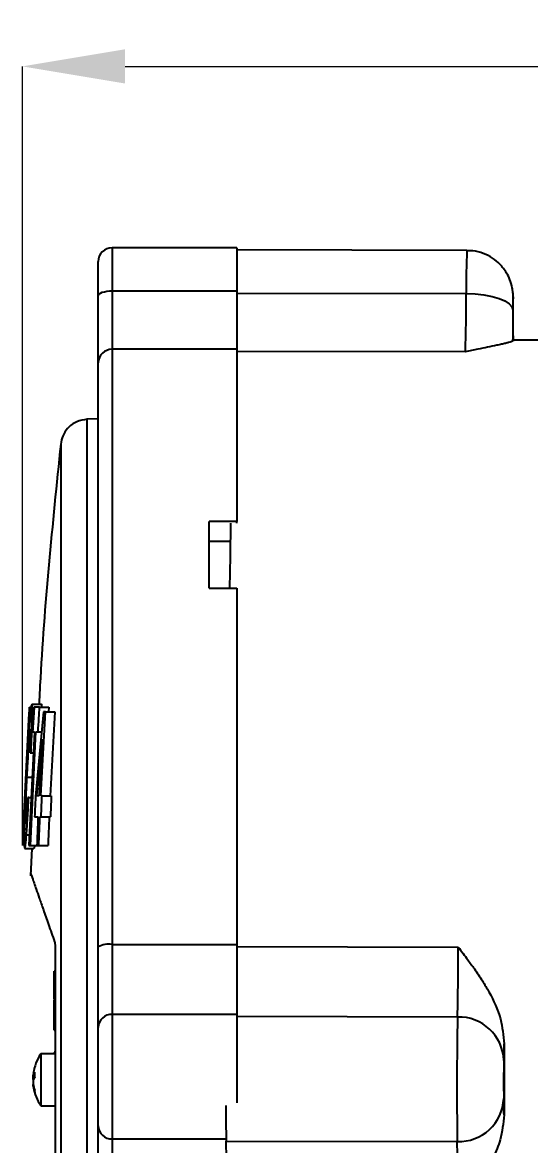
# Model space of a CAD drawing. Header units: millimetres. Extents: x 2454 to 4226, y 715 to 1968.
# Drawn here: x 2793.4 to 2842.8, y 1749.8 to 1859.1 of the extents above; entities that cross this region are included whole.
import ezdxf

# ---------------------------------------------------------------- set-up
doc = ezdxf.new("R2010")
doc.units = ezdxf.units.MM
doc.layers.add('标注', color=3, linetype='Continuous', lineweight=13)
doc.styles.add('SLDTEXTSTYLE1', font='txt.shx', dxfattribs={"width": 0.7, "bigfont": 'gbcbig.shx'})
doc.dimstyles.new('SLDDIMSTYLE12$0', dxfattribs={"dimtxt": 12, "dimasz": 10, "dimexe": 0, "dimexo": 0.0625, "dimgap": 0.875, "dimtad": 1, "dimdec": 1, "dimlfac": 1.8, "dimrnd": 1e-09, "dimzin": 12, "dimdsep": 46, "dimtxsty": 'SLDTEXTSTYLE1', "dimcen": 0.09, "dimdle": 8.16, "dimclrd": 3, "dimclre": 3, "dimadec": 0, "dimazin": 3, "dimtfac": 1, "dimtdec": 1, "dimtofl": 0, "dimtmove": 0, "dimatfit": 3, "dimfxl": 0, "dimfrac": 2, "dimtolj": 1, "dimlwd": 5, "dimlwe": 5, "dimarcsym": 0})

# ---------------------------------------------------------------- blocks, each defined once
blk = doc.blocks.new('*D56')
at = {"layer": 'Defpoints', "color": 0, "transparency": 16777216}
for p in [(3032.64, 1924.43), (3032.64, 1854.79), (2793.43, 1778.9)]:
    blk.add_point(p, dxfattribs=at)
at = {"layer": '标注', "color": 3, "linetype": 'Continuous', "lineweight": 5, "transparency": 16777216}
for p, q in [((3032.64, 1924.37), (3032.64, 1854.79)), ((2803.43, 1854.79), (3022.64, 1854.79))]:
    blk.add_line(p, q, dxfattribs=at)
at = {"layer": '标注', "color": 3, "lineweight": 5, "transparency": 16777216}
blk.add_line((2793.43, 1778.96), (2793.43, 1854.79), dxfattribs=at)
at = {"layer": '标注', "color": 3, "transparency": 16777216}
for points in [[(2803.43, 1856.46), (2803.43, 1853.12), (2793.43, 1854.79)], [(3022.64, 1856.46), (3022.64, 1853.12), (3032.64, 1854.79)]]:
    blk.add_solid(points, dxfattribs=at)
at = {"layer": '标注', "color": 0, "transparency": 16777216, "insert": (2913.04, 1869.38), "char_height": 12, "attachment_point": 5, "style": 'SLDTEXTSTYLE1'}
blk.add_mtext('\\A1;{\\H2.28571x;290}', dxfattribs=at)

msp = doc.modelspace()

# ---------------------------------------------------------------- linework, layer by layer
at = {"color": 7, "linetype": 'Continuous', "lineweight": 25}
for p, q in [((2814.309, 1837.126), (2802.159, 1837.126)), ((2802.159, 1837.126), (2802.159, 1832.924)), ((2814.309, 1837.126), (2814.309, 1832.924)), ((2836.708, 1836.867), (2814.309, 1836.915)), ((2800.809, 1832.449), (2800.809, 1835.776)), ((2802.159, 1832.924), (2802.159, 1827.234)), ((2802.159, 1832.924), (2814.309, 1832.924)), ((2814.309, 1832.924), (2814.309, 1827.234)), ((2800.809, 1825.906), (2800.809, 1832.449)), ((2814.309, 1832.713), (2836.639, 1832.665)), ((2890.687, 1828.021), (2841.19, 1828.127)), ((2802.159, 1827.234), (2802.159, 1769.277)), ((2814.309, 1827.234), (2802.159, 1827.234)), ((2814.309, 1827.234), (2814.309, 1810.45)), ((2836.559, 1826.975), (2814.309, 1827.023)), ((2800.809, 1769.035), (2800.809, 1825.906)), ((2800.809, 1820.477), (2799.696, 1820.419)), ((2799.696, 1820.419), (2799.696, 1692.372)), ((2814.309, 1810.45), (2811.609, 1810.45)), ((2811.609, 1803.957), (2811.609, 1810.45)), ((2814.309, 1810.296), (2814.309, 1810.45)), ((2811.609, 1808.551), (2813.658, 1808.551)), ((2811.609, 1803.957), (2814.309, 1803.957)), ((2814.309, 1803.957), (2814.309, 1769.277)), ((2794.106, 1792.396), (2794.051, 1791.496)), ((2794.131, 1792.396), (2794.29, 1792.396)), ((2794.355, 1792.689), (2795.257, 1792.689)), ((2795.095, 1792.396), (2794.569, 1792.396)), ((2795.095, 1792.396), (2795.998, 1792.396)), ((2795.998, 1792.396), (2795.97, 1791.937)), ((2794.404, 1792.157), (2794.555, 1792.157)), ((2795.466, 1791.937), (2794.722, 1784.028)), ((2795.229, 1783.762), (2795.67, 1791.937)), ((2795.67, 1791.937), (2796.574, 1791.937)), ((2796.574, 1791.937), (2796.133, 1783.762)), ((2794.032, 1791.134), (2793.484, 1780.157)), ((2793.495, 1780.157), (2794.044, 1791.134)), ((2794.465, 1790.652), (2794.38, 1790.652)), ((2794.598, 1789.976), (2794.066, 1778.896)), ((2794.201, 1778.896), (2794.732, 1789.976)), ((2794.951, 1789.976), (2795.281, 1789.976)), ((2794.264, 1787.932), (2794.499, 1787.932)), ((2793.871, 1785.549), (2794.385, 1785.549)), ((2794.045, 1783.588), (2794.291, 1783.588)), ((2795.339, 1783.762), (2796.242, 1783.762)), ((2795.246, 1781.709), (2796.15, 1781.709)), ((2793.466, 1779.796), (2793.431, 1778.896)), ((2793.82, 1779.961), (2794.117, 1779.961)), ((2793.649, 1778.611), (2794.55, 1778.611)), ((2794.201, 1778.896), (2795.021, 1778.896)), ((2794.357, 1778.611), (2794.226, 1775.944)), ((2795.021, 1778.896), (2795.925, 1778.896)), ((2796.601, 1768.668), (2796.601, 1745.268)), ((2800.809, 1761.198), (2800.809, 1769.035)), ((2802.159, 1769.277), (2802.159, 1762.462)), ((2802.159, 1769.277), (2814.309, 1769.277)), ((2814.309, 1769.277), (2814.309, 1762.462)), ((2814.309, 1769.065), (2835.86, 1769.019)), ((2796.601, 1766.663), (2796.511, 1766.663)), ((2796.511, 1766.639), (2796.511, 1766.663)), ((2796.511, 1766.639), (2796.601, 1766.639)), ((2796.511, 1766.395), (2796.511, 1766.639)), ((2796.601, 1766.395), (2796.511, 1766.395)), ((2796.511, 1766.225), (2796.511, 1766.395)), ((2796.601, 1766.225), (2796.511, 1766.225)), ((2796.511, 1765.787), (2796.511, 1766.225)), ((2796.601, 1765.787), (2796.511, 1765.787)), ((2796.511, 1765.349), (2796.511, 1765.787)), ((2796.601, 1765.349), (2796.511, 1765.349)), ((2796.511, 1764.472), (2796.511, 1765.349)), ((2796.601, 1764.472), (2796.511, 1764.472)), ((2796.511, 1764.034), (2796.511, 1764.472)), ((2796.601, 1764.034), (2796.511, 1764.034)), ((2796.601, 1763.961), (2796.511, 1763.961)), ((2796.601, 1763.815), (2796.511, 1763.815)), ((2796.601, 1763.767), (2796.511, 1763.767)), ((2796.511, 1763.547), (2796.511, 1763.767)), ((2796.601, 1763.547), (2796.511, 1763.547)), ((2796.511, 1763.231), (2796.511, 1763.547)), ((2796.601, 1763.231), (2796.511, 1763.231)), ((2796.511, 1763.085), (2796.511, 1763.231)), ((2796.601, 1763.085), (2796.511, 1763.085)), ((2796.511, 1762.16), (2796.511, 1763.085)), ((2796.601, 1762.16), (2796.511, 1762.16)), ((2802.159, 1762.462), (2802.159, 1750.329)), ((2814.309, 1762.462), (2802.159, 1762.462)), ((2814.309, 1762.462), (2814.309, 1753.848)), ((2835.788, 1762.204), (2814.309, 1762.25)), ((2796.601, 1761.381), (2796.511, 1761.381)), ((2796.511, 1761.187), (2796.511, 1761.381)), ((2796.601, 1761.187), (2796.511, 1761.187)), ((2796.511, 1761.041), (2796.511, 1761.187)), ((2796.511, 1761.041), (2796.601, 1761.041)), ((2796.511, 1760.992), (2796.511, 1761.041)), ((2796.601, 1760.992), (2796.511, 1760.992)), ((2796.511, 1760.919), (2796.511, 1760.992)), ((2796.511, 1760.919), (2796.601, 1760.919)), ((2800.809, 1751.593), (2800.809, 1761.198)), ((2796.601, 1758.605), (2795.213, 1758.605)), ((2795.213, 1758.605), (2795.213, 1753.565)), ((2796.601, 1758.768), (2796.511, 1758.768)), ((2796.601, 1758.751), (2796.511, 1758.751)), ((2796.511, 1758.734), (2796.511, 1758.751)), ((2796.601, 1758.734), (2796.511, 1758.734)), ((2796.511, 1758.682), (2796.511, 1758.734)), ((2796.601, 1758.682), (2796.511, 1758.682)), ((2796.511, 1758.605), (2796.511, 1758.682)), ((2794.472, 1756.52), (2794.618, 1756.52)), ((2794.482, 1756.541), (2794.618, 1756.541)), ((2794.482, 1756.481), (2794.618, 1756.481)), ((2797.152, 1756.396), (2797.152, 1694.784)), ((2794.487, 1755.65), (2794.472, 1755.65)), ((2794.515, 1756.129), (2794.482, 1756.129)), ((2794.515, 1755.483), (2794.482, 1755.483)), ((2795.213, 1753.565), (2796.601, 1753.565)), ((2800.809, 1743.756), (2800.809, 1751.593)), ((2802.159, 1750.329), (2802.159, 1743.514)), ((2802.159, 1750.329), (2813.259, 1750.329)), ((2813.264, 1750.12), (2835.762, 1750.072))]:
    msp.add_line(p, q, dxfattribs=at)
at = {"color": 7, "linetype": 'Continuous', "lineweight": 25, "flags": 128}
for points in [[(2800.809, 1832.449), (2800.835, 1832.542), (2800.912, 1832.631), (2801.037, 1832.713), (2801.205, 1832.785), (2801.409, 1832.844), (2801.643, 1832.888), (2801.896, 1832.915), (2802.159, 1832.924)], [(2836.639, 1832.665), (2837.518, 1832.633), (2838.364, 1832.541), (2839.146, 1832.393), (2839.832, 1832.195), (2840.398, 1831.954), (2840.82, 1831.68), (2841.083, 1831.382), (2841.177, 1831.073)], [(2841.214, 1831.073), (2841.212, 1831.594), (2841.209, 1832.005), (2841.204, 1832.267), (2841.199, 1832.357), (2841.193, 1832.267), (2841.187, 1832.005), (2841.181, 1831.594), (2841.177, 1831.073)], [(2841.177, 1831.073), (2841.175, 1830.674), (2841.172, 1830.279), (2841.17, 1829.89), (2841.167, 1829.508), (2841.164, 1829.131), (2841.161, 1828.762), (2841.158, 1828.399), (2841.155, 1828.044)], [(2841.224, 1828.044), (2841.222, 1828.399), (2841.221, 1828.762), (2841.219, 1829.131), (2841.218, 1829.508), (2841.217, 1829.89), (2841.216, 1830.279), (2841.215, 1830.674), (2841.214, 1831.073)], [(2841.19, 1828.127), (2841.19, 1828.127), (2841.181, 1828.122), (2841.172, 1828.106), (2841.164, 1828.08), (2841.155, 1828.044)], [(2813.681, 1810.294), (2813.64, 1807.097), (2813.604, 1803.957)], [(2840.328, 1759.584), (2840.326, 1758.721), (2840.324, 1757.857), (2840.322, 1756.993), (2840.32, 1756.128), (2840.318, 1755.264), (2840.317, 1754.4), (2840.315, 1753.536), (2840.314, 1752.672)], [(2794.497, 1756.085), (2794.494, 1756.094), (2794.482, 1756.129)]]:
    msp.add_lwpolyline(points, dxfattribs=at)
at = {"color": 7, "linetype": 'Continuous', "lineweight": 25}
for centre, radius, start, end in [((2802.159, 1835.776), 1.35, 90, 180), ((2909.953, 1833.557), 73.319, 177.41285, 180.69694), ((2634.729, 1832.654), 201.91, 358.38828, 0.00315), ((2802.148, 1825.895), 1.339, 89.53783, 179.53025), ((2801.832, 1767.209), 2.093, 81.02104, 119.26556), ((2472.702, 1769.401), 363.158, 358.86456, 359.93985), ((2802.117, 1761.153), 1.309, 88.17325, 178.0486), ((3221.561, 1755.313), 385.834, 178.97665, 180.77837), ((2835.915, 1757.824), 4.382, 2.07021, 91.65964), ((2703.679, 1761.642), 136.665, 358.46551, 359.13745), ((2798.941, 1756.085), 4.5, 145.9442, 172.15499), ((2963.14, 1755.866), 122.864, 179.0131, 180.74193), ((2795.337, 1756.258), 0.901, 142.24271, 161.69932), ((2795.337, 1755.759), 0.901, 142.24271, 161.69932), ((2798.926, 1756.56), 4.308, 176.67916, 183.32084), ((2798.326, 1756.194), 3.877, 187.47658, 197.3325), ((2798.326, 1755.987), 3.877, 187.47658, 197.3325), ((2798.941, 1756.085), 4.5, 189.04035, 214.0558), ((2795.356, 1754.936), 0.738, 171.96957, 188.03043), ((2835.908, 1754.452), 4.382, 268.09549, 357.68491), ((2703.665, 1751.199), 136.657, 0.61759, 1.28955), ((3026.483, 1753.631), 213.248, 180.01587, 180.94332), ((2802.117, 1751.638), 1.309, 181.9514, 271.82675), ((2553.598, 1745.587), 259.705, 359.99449, 1.00007), ((2472.659, 1744.428), 363.147, 359.81517, 0.89047)]:
    msp.add_arc(centre, radius, start, end, dxfattribs=at)
for points, knots in [([(2841.214, 1831.088), (2841.214, 1831.31), (2841.213, 1831.771), (2841.208, 1832.186), (2841.203, 1832.413), (2841.197, 1832.577), (2841.178, 1832.843), (2841.108, 1833.348), (2840.918, 1833.993), (2840.532, 1834.782), (2839.974, 1835.506), (2839.196, 1836.154), (2838.301, 1836.607), (2837.439, 1836.855), (2836.896, 1836.84), (2836.708, 1836.835)], [0, 0, 0, 0, 0.0803656, 0.1671092, 0.2142571, 0.2416194, 0.2649856, 0.3175151, 0.4081139, 0.4879573, 0.6069742, 0.7080353, 0.8208131, 0.9378637, 1, 1, 1, 1]), ([(2841.155, 1828.044), (2841.07, 1827.997), (2840.954, 1827.932), (2840.458, 1827.812), (2840.075, 1827.725), (2839.505, 1827.604), (2838.733, 1827.445), (2837.698, 1827.232), (2836.962, 1827.066), (2836.559, 1826.975)], [0, 0, 0, 0, 0.2307074, 0.3154476, 0.4049447, 0.4996494, 0.6596654, 0.8138018, 1, 1, 1, 1]), ([(2799.719, 1820.42), (2799.372, 1820.365), (2798.657, 1820.253), (2797.833, 1819.614), (2797.312, 1818.826), (2797.205, 1818.274), (2797.152, 1818.007)], [0, 0, 0, 0, 0.2720615, 0.5619665, 0.7879375, 1, 1, 1, 1]), ([(2797.152, 1818.007), (2796.35, 1810.172), (2795.487, 1801.744), (2795.08, 1793.285), (2795.051, 1792.689)], [0, 0, 0, 0, 0.9295344, 1, 1, 1, 1]), ([(2797.152, 1818.007), (2797.152, 1817.927), (2797.152, 1817.764), (2797.152, 1816.414), (2797.152, 1814.166), (2797.152, 1810.903), (2797.152, 1806.664), (2797.152, 1801.508), (2797.152, 1795.717), (2797.152, 1789.509), (2797.152, 1783.093), (2797.152, 1776.437), (2797.152, 1769.694), (2797.152, 1763.004), (2797.152, 1758.57), (2797.152, 1756.396)], [0, 0, 0, 0, 0.07367541, 0.15043441, 0.22988491, 0.31152421, 0.3947507, 0.47888586, 0.56320513, 0.6400411, 0.71586862, 0.79018422, 0.86254491, 0.93258054, 1, 1, 1, 1]), ([(2794.076, 1791.496), (2794.086, 1791.663), (2794.104, 1791.963), (2794.123, 1792.263), (2794.131, 1792.396)], [0, 0, 0, 0, 0.5569743, 1, 1, 1, 1]), ([(2794.355, 1792.689), (2794.33, 1792.626), (2794.289, 1792.526), (2794.206, 1791.725), (2794.155, 1791.069), (2794.128, 1790.727)], [0, 0, 0, 0, 0.4524933, 0.7148143, 1, 1, 1, 1]), ([(2794.404, 1792.157), (2794.4, 1792.312), (2794.392, 1792.632), (2794.368, 1792.669), (2794.355, 1792.689)], [0, 0, 0, 0, 0.482517, 1, 1, 1, 1]), ([(2794.569, 1792.396), (2794.541, 1791.94), (2794.492, 1791.133), (2794.445, 1790.327), (2794.425, 1789.976)], [0, 0, 0, 0, 0.565204, 1, 1, 1, 1]), ([(2794.951, 1789.976), (2794.977, 1790.425), (2795.024, 1791.231), (2795.073, 1792.038), (2795.095, 1792.396)], [0, 0, 0, 0, 0.556552, 1, 1, 1, 1]), ([(2795.257, 1792.689), (2795.27, 1792.68), (2795.288, 1792.667), (2795.295, 1792.454), (2795.297, 1792.396)], [0, 0, 0, 0, 0.7278447, 1, 1, 1, 1]), ([(2794.051, 1791.496), (2794.051, 1791.479), (2794.049, 1791.447), (2794.038, 1791.239), (2794.032, 1791.134)], [0, 0, 0, 0, 0.4917932, 1, 1, 1, 1]), ([(2794.044, 1791.134), (2794.051, 1791.24), (2794.067, 1791.448), (2794.073, 1791.48), (2794.076, 1791.496)], [0, 0, 0, 0, 0.5147486, 1, 1, 1, 1]), ([(2794.38, 1790.652), (2794.388, 1790.965), (2794.406, 1791.589), (2794.405, 1791.968), (2794.404, 1792.157)], [0, 0, 0, 0, 0.5004928, 1, 1, 1, 1]), ([(2795.67, 1791.937), (2795.631, 1791.937), (2795.561, 1791.937), (2795.495, 1791.937), (2795.466, 1791.937)], [0, 0, 0, 0, 0.56403392, 1, 1, 1, 1]), ([(2794.128, 1790.727), (2794.09, 1790.178), (2794.02, 1789.19), (2793.915, 1787.388), (2793.851, 1786.208), (2793.816, 1785.558)], [0, 0, 0, 0, 0.3601102, 0.6474617, 1, 1, 1, 1]), ([(2794.074, 1789.004), (2794.09, 1789.228), (2794.122, 1789.653), (2794.172, 1790.168), (2794.196, 1790.23), (2794.211, 1790.269)], [0, 0, 0, 0, 0.29671354, 0.56252975, 1, 1, 1, 1]), ([(2794.211, 1790.269), (2794.218, 1790.251), (2794.233, 1790.213), (2794.23, 1789.845), (2794.219, 1789.373), (2794.203, 1788.788), (2794.181, 1788.277), (2794.167, 1787.932)], [0, 0, 0, 0, 0.2332174, 0.4765462, 0.6022496, 0.732009, 1, 1, 1, 1]), ([(2794.264, 1787.932), (2794.289, 1788.465), (2794.335, 1789.434), (2794.366, 1790.274), (2794.38, 1790.652)], [0, 0, 0, 0, 0.549267, 1, 1, 1, 1]), ([(2794.425, 1789.976), (2794.455, 1789.976), (2794.509, 1789.976), (2794.57, 1789.976), (2794.598, 1789.976)], [0, 0, 0, 0, 0.5551563, 1, 1, 1, 1]), ([(2794.732, 1789.976), (2794.771, 1789.976), (2794.84, 1789.976), (2794.917, 1789.976), (2794.951, 1789.976)], [0, 0, 0, 0, 0.5544114, 1, 1, 1, 1]), ([(2794.83, 1783.762), (2794.915, 1784.761), (2795.073, 1786.592), (2795.247, 1788.421), (2795.327, 1789.252)], [0, 0, 0, 0, 0.54595808, 1, 1, 1, 1]), ([(2795.327, 1789.252), (2795.27, 1788.217), (2795.169, 1786.388), (2795.082, 1784.557), (2795.043, 1783.762)], [0, 0, 0, 0, 0.5654407, 1, 1, 1, 1]), ([(2793.871, 1785.549), (2793.905, 1786.156), (2793.955, 1787.064), (2794.023, 1788.231), (2794.057, 1788.747), (2794.074, 1789.004)], [0, 0, 0, 0, 0.5014484, 0.7511099, 1, 1, 1, 1]), ([(2794.167, 1787.932), (2794.184, 1787.932), (2794.215, 1787.932), (2794.249, 1787.932), (2794.264, 1787.932)], [0, 0, 0, 0, 0.5568278, 1, 1, 1, 1]), ([(2793.816, 1785.558), (2793.768, 1784.546), (2793.681, 1782.697), (2793.637, 1781.17), (2793.616, 1780.479)], [0, 0, 0, 0, 0.5477404, 1, 1, 1, 1]), ([(2793.734, 1782.202), (2793.749, 1782.667), (2793.783, 1783.702), (2793.839, 1784.893), (2793.871, 1785.549)], [0, 0, 0, 0, 0.4485124, 1, 1, 1, 1]), ([(2793.948, 1783.588), (2793.927, 1783.218), (2793.894, 1782.661), (2793.852, 1781.984), (2793.831, 1781.715), (2793.82, 1781.581)], [0, 0, 0, 0, 0.498783, 0.7505649, 1, 1, 1, 1]), ([(2793.82, 1779.961), (2793.839, 1780.207), (2793.876, 1780.7), (2793.951, 1781.892), (2794.008, 1782.91), (2794.045, 1783.588)], [0, 0, 0, 0, 0.2500131, 0.5007747, 1, 1, 1, 1]), ([(2794.045, 1783.588), (2794.026, 1783.588), (2793.992, 1783.588), (2793.961, 1783.588), (2793.948, 1783.588)], [0, 0, 0, 0, 0.56413417, 1, 1, 1, 1]), ([(2794.722, 1784.028), (2794.701, 1783.593), (2794.665, 1782.82), (2794.631, 1782.047), (2794.617, 1781.709)], [0, 0, 0, 0, 0.5626536, 1, 1, 1, 1]), ([(2795.043, 1783.762), (2795.002, 1783.762), (2794.929, 1783.762), (2794.86, 1783.762), (2794.83, 1783.762)], [0, 0, 0, 0, 0.565906, 1, 1, 1, 1]), ([(2795.339, 1783.762), (2795.318, 1783.762), (2795.281, 1783.762), (2795.245, 1783.762), (2795.229, 1783.762)], [0, 0, 0, 0, 0.5626323, 1, 1, 1, 1]), ([(2795.246, 1781.709), (2795.263, 1782.091), (2795.293, 1782.776), (2795.325, 1783.46), (2795.339, 1783.762)], [0, 0, 0, 0, 0.5584838, 1, 1, 1, 1]), ([(2796.242, 1783.762), (2796.225, 1783.378), (2796.193, 1782.694), (2796.163, 1782.009), (2796.15, 1781.709)], [0, 0, 0, 0, 0.5615094, 1, 1, 1, 1]), ([(2793.747, 1781.031), (2793.741, 1781.044), (2793.729, 1781.069), (2793.722, 1781.298), (2793.723, 1781.68), (2793.731, 1782.029), (2793.734, 1782.202)], [0, 0, 0, 0, 0.2537055, 0.5049721, 0.7538844, 1, 1, 1, 1]), ([(2793.82, 1781.581), (2793.804, 1781.409), (2793.775, 1781.085), (2793.756, 1781.048), (2793.747, 1781.031)], [0, 0, 0, 0, 0.5310353, 1, 1, 1, 1]), ([(2794.617, 1781.709), (2794.675, 1781.709), (2794.781, 1781.709), (2794.898, 1781.709), (2794.951, 1781.709)], [0, 0, 0, 0, 0.54983788, 1, 1, 1, 1]), ([(2794.951, 1781.709), (2794.928, 1781.182), (2794.888, 1780.244), (2794.852, 1779.306), (2794.836, 1778.896)], [0, 0, 0, 0, 0.5622668, 1, 1, 1, 1]), ([(2795.021, 1778.896), (2795.042, 1779.419), (2795.079, 1780.357), (2795.119, 1781.295), (2795.137, 1781.709)], [0, 0, 0, 0, 0.5579878, 1, 1, 1, 1]), ([(2795.137, 1781.709), (2795.157, 1781.709), (2795.193, 1781.709), (2795.23, 1781.709), (2795.246, 1781.709)], [0, 0, 0, 0, 0.5572153, 1, 1, 1, 1]), ([(2796.04, 1781.709), (2796.017, 1781.182), (2795.977, 1780.244), (2795.941, 1779.306), (2795.925, 1778.896)], [0, 0, 0, 0, 0.5619969, 1, 1, 1, 1]), ([(2793.616, 1780.479), (2793.611, 1780.2), (2793.6, 1779.633), (2793.603, 1779.031), (2793.617, 1778.67), (2793.638, 1778.631), (2793.649, 1778.611)], [0, 0, 0, 0, 0.2390716, 0.4859524, 0.7394916, 1, 1, 1, 1]), ([(2793.456, 1778.896), (2793.462, 1779.062), (2793.474, 1779.362), (2793.486, 1779.662), (2793.491, 1779.796)], [0, 0, 0, 0, 0.5555054, 1, 1, 1, 1]), ([(2793.484, 1780.157), (2793.479, 1780.052), (2793.469, 1779.844), (2793.467, 1779.812), (2793.466, 1779.796)], [0, 0, 0, 0, 0.5092164, 1, 1, 1, 1]), ([(2793.491, 1779.796), (2793.49, 1779.812), (2793.487, 1779.845), (2793.492, 1780.053), (2793.495, 1780.157)], [0, 0, 0, 0, 0.4981401, 1, 1, 1, 1]), ([(2793.649, 1778.611), (2793.669, 1778.656), (2793.701, 1778.727), (2793.763, 1779.272), (2793.801, 1779.726), (2793.82, 1779.961)], [0, 0, 0, 0, 0.4620635, 0.7221519, 1, 1, 1, 1]), ([(2794.066, 1778.896), (2794.09, 1778.896), (2794.133, 1778.896), (2794.18, 1778.896), (2794.201, 1778.896)], [0, 0, 0, 0, 0.5538299, 1, 1, 1, 1]), ([(2794.619, 1778.896), (2794.618, 1778.89), (2794.589, 1778.633), (2794.569, 1778.622), (2794.55, 1778.611)], [0, 0, 0, 0, 0.0220947, 1, 1, 1, 1]), ([(2794.836, 1778.896), (2794.869, 1778.896), (2794.93, 1778.896), (2794.993, 1778.896), (2795.021, 1778.896)], [0, 0, 0, 0, 0.5545635, 1, 1, 1, 1]), ([(2794.234, 1776.196), (2794.236, 1776.189), (2794.241, 1776.177), (2794.276, 1776.075), (2794.334, 1775.907), (2794.427, 1775.64), (2794.567, 1775.238), (2794.775, 1774.64), (2795.069, 1773.794), (2795.464, 1772.661), (2795.952, 1771.258), (2796.356, 1770.101), (2796.558, 1769.521)], [0, 0, 0, 0, 0.06793001, 0.13865517, 0.21045589, 0.28719783, 0.37643748, 0.48124898, 0.59909991, 0.72769519, 0.86340998, 1, 1, 1, 1]), ([(2796.558, 1769.521), (2796.57, 1769.474), (2796.592, 1769.385), (2796.613, 1769.124), (2796.628, 1768.818), (2796.629, 1768.579), (2796.629, 1768.456)], [0, 0, 0, 0, 0.27585807, 0.52352085, 0.75515049, 1, 1, 1, 1]), ([(2796.629, 1768.456), (2796.624, 1766.505), (2796.612, 1762.51), (2796.608, 1756.396), (2796.612, 1750.281), (2796.624, 1746.286), (2796.629, 1744.335)], [0, 0, 0, 0, 0.24421832, 0.4999999, 0.75578152, 1, 1, 1, 1]), ([(2835.86, 1769.019), (2836.171, 1768.606), (2836.702, 1767.901), (2837.497, 1766.808), (2838.193, 1765.77), (2839.125, 1764.193), (2840.074, 1762.183), (2840.248, 1760.406), (2840.328, 1759.584)], [0, 0, 0, 0, 0.1468906, 0.2506109, 0.3829197, 0.500595, 0.7691795, 1, 1, 1, 1]), ([(2796.511, 1763.961), (2796.511, 1763.978), (2796.511, 1764.009), (2796.511, 1764.031), (2796.511, 1764.033), (2796.511, 1764.034)], [0, 0, 0, 0, 0.36451673, 0.68068645, 1, 1, 1, 1]), ([(2796.511, 1763.815), (2796.511, 1763.846), (2796.511, 1763.884), (2796.511, 1763.91), (2796.511, 1763.915)], [0, 0, 0, 0, 0.84405775, 1, 1, 1, 1]), ([(2796.511, 1761.381), (2796.511, 1761.441), (2796.511, 1761.601), (2796.511, 1761.86), (2796.511, 1762.06), (2796.511, 1762.16)], [0, 0, 0, 0, 0.23095626, 0.61535509, 1, 1, 1, 1]), ([(2794.482, 1756.687), (2794.479, 1756.661), (2794.472, 1756.607), (2794.468, 1756.55), (2794.469, 1756.52), (2794.474, 1756.518), (2794.479, 1756.534), (2794.482, 1756.541)], [0, 0, 0, 0, 0.21349537, 0.42706687, 0.6389569, 0.85011345, 1, 1, 1, 1]), ([(2794.482, 1756.129), (2794.479, 1756.143), (2794.472, 1756.171), (2794.468, 1756.244), (2794.469, 1756.33), (2794.474, 1756.413), (2794.479, 1756.461), (2794.482, 1756.481)], [0, 0, 0, 0, 0.2134954, 0.4270669, 0.6389569, 0.8501134, 1, 1, 1, 1]), ([(2794.482, 1756.042), (2794.479, 1756.028), (2794.472, 1755.999), (2794.468, 1755.926), (2794.469, 1755.84), (2794.474, 1755.757), (2794.479, 1755.709), (2794.482, 1755.689)], [0, 0, 0, 0, 0.2134954, 0.4270669, 0.6389569, 0.8501134, 1, 1, 1, 1]), ([(2794.482, 1755.483), (2794.479, 1755.51), (2794.472, 1755.563), (2794.468, 1755.619), (2794.468, 1755.649), (2794.471, 1755.647), (2794.472, 1755.646)], [0, 0, 0, 0, 0.2846886, 0.5694788, 0.8520268, 1, 1, 1, 1]), ([(2840.314, 1752.672), (2840.236, 1751.851), (2840.129, 1750.727), (2839.645, 1749.369), (2839.27, 1748.493), (2838.71, 1747.409), (2837.95, 1746.176), (2836.929, 1744.733), (2836.202, 1743.779), (2835.804, 1743.257)], [0, 0, 0, 0, 0.2307074, 0.3154476, 0.4049447, 0.4996494, 0.6596654, 0.8138018, 1, 1, 1, 1])]:
    msp.add_open_spline(points, degree=3, knots=knots, dxfattribs=at)

# ---------------------------------------------------------------- dimensions: what is measured, and where the dimension line sits
at = {"layer": '标注'}
dim = msp.add_linear_dim(base=(3032.639, 1854.79), p1=(2793.431, 1778.896), p2=(3032.639, 1924.435), text='{\\H2.28571x;290}', dimstyle='SLDDIMSTYLE12$0', override={"dimtdec": 3, "dimtzin": 0}, dxfattribs=at)
dim.commit()
dim.dimension.update_dxf_attribs({"geometry": '*D56', "text_midpoint": (2913.035, 1854.79), "dimtype": 160})

doc.saveas('drawing.dxf')
